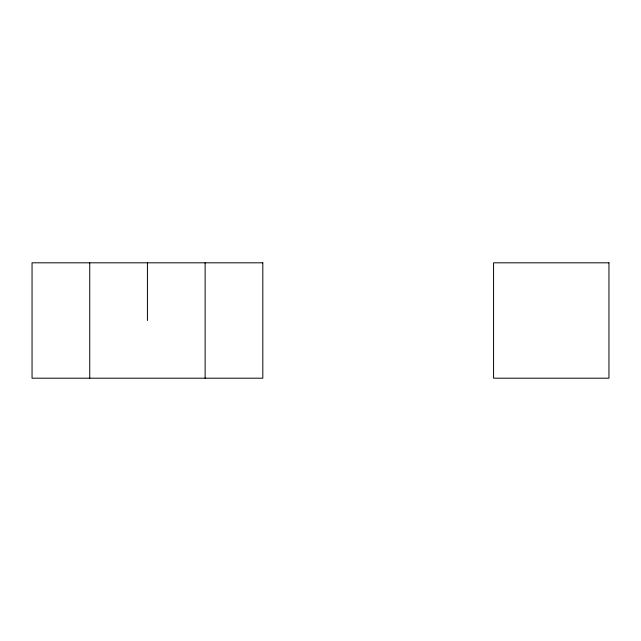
<?xml version="1.0" encoding="UTF-8"?>
<svg xmlns="http://www.w3.org/2000/svg" width="641" height="641" viewBox="0 0 641 641"><rect width="100%" height="100%" fill="white"/><g stroke="black" fill="none" stroke-linecap="round" stroke-linejoin="round"><path stroke-width="0.96" d="M205.12 262.81L205.12 378.19M147.43 262.81L147.43 320.5M89.74 262.81L89.74 378.19M262.81 262.81L32.05 262.81L32.05 378.19L262.81 378.19L262.81 262.81M608.95 262.81L493.57 262.81L493.57 378.19L608.95 378.19L608.95 262.81"/></g></svg>
